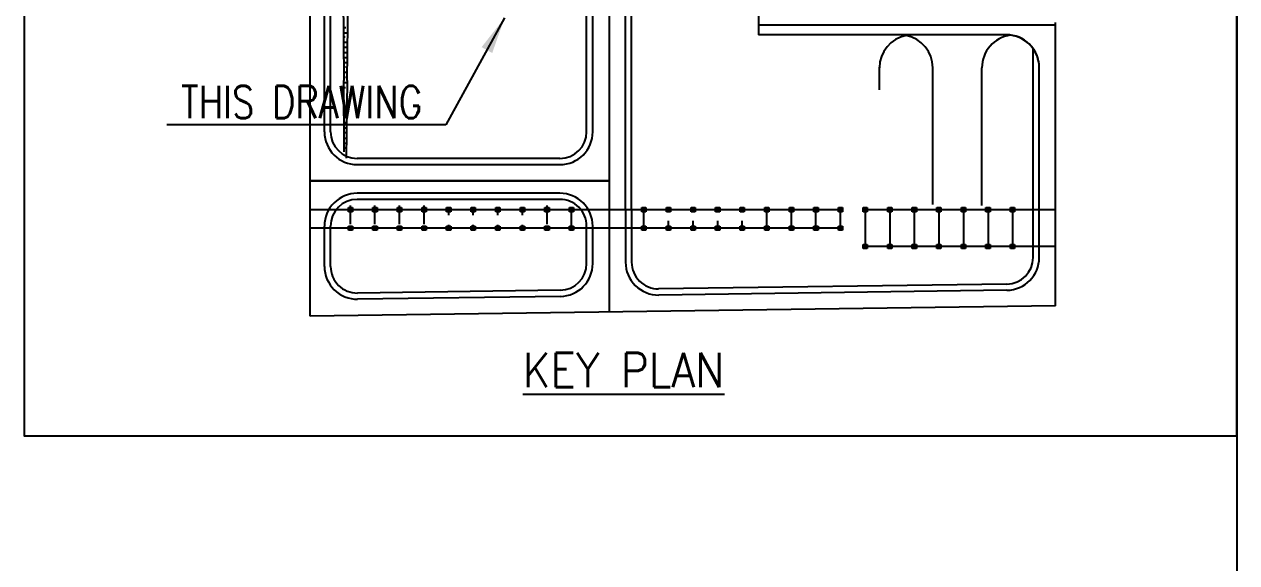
# Model space of a CAD drawing. Header units: metres. Extents: x -85 to 100835, y 0 to 71280.
# Drawn here: x 68634 to 83434, y 53328 to 59901 of the extents above; entities that cross this region are included whole.
import ezdxf
from ezdxf.enums import TextEntityAlignment as Align

# ---------------------------------------------------------------- set-up
doc = ezdxf.new("R2010")
doc.units = ezdxf.units.M
doc.header["$LTSCALE"] = 1200
doc.layers.get('0').update_dxf_attribs({"color": 8})
for name, color, linetype in [('BACK DWG', 9, 'Continuous'), ('BODER', 7, 'Continuous'), ('CDIMEN', 7, 'Continuous'), ('ETBLKA', 7, 'Continuous'), ('FORMAT', 2, 'Continuous')]:
    doc.layers.add(name, color=color, linetype=linetype)
doc.styles.add('ROMANS', font='romans.shx', dxfattribs={"width": 0.8, "height": 360, "bigfont": 'ghs.shx'})
doc.dimstyles.new('RPLC1', dxfattribs={"dimscale": 150, "dimtxt": 2.5, "dimasz": 3, "dimexe": 1.25, "dimexo": 10, "dimgap": 1, "dimtad": 1, "dimdec": 0, "dimzin": 0, "dimdsep": 46, "dimtxsty": 'ROMANS', "dimcen": 0.09, "dimclrd": 7, "dimclre": 7, "dimclrt": 7, "dimadec": 0, "dimazin": 0, "dimtfac": 1, "dimtdec": 0, "dimtix": 1, "dimtmove": 2, "dimatfit": 0, "dimfxl": 0, "dimtolj": 1, "dimtzin": 0, "dimlwd": 25, "dimlwe": 25, "dimarcsym": 0})

# ---------------------------------------------------------------- blocks, each defined once
blk = doc.blocks.new('Offshore_HEC')
at = {"lineweight": 25}
blk.add_line((695.99, 572.32), (695.99, 58.46), dxfattribs=at)

msp = doc.modelspace()

# ---------------------------------------------------------------- linework, layer by layer
at = {"layer": 'BACK DWG'}
for p, q in [((72123.2, 57987.9), (72123.2, 67937.9)), ((72298.2, 58587.9), (72298.2, 67337.9)), ((72373.2, 58587.9), (72373.2, 67337.9)), ((72502.9, 63633.5), (72534, 59214.9)), ((72577.5, 59214.9), (72629.4, 63531.9)), ((75498.2, 58587.9), (75498.2, 60646.5)), ((75573.2, 58587.9), (75573.2, 60646.5)), ((75773.2, 60646.5), (75773.2, 57637.9)), ((75973.2, 57637.9), (75973.2, 60646.5)), ((76048.2, 57637.9), (76048.2, 60646.5)), ((77598.2, 60002.9), (77598.2, 59772.9)), ((72559.6, 59856.6), (72529.4, 59856.6)), ((72577.5, 59794.1), (72529.8, 59794.1)), ((81223.2, 59887.9), (77598.2, 59887.9)), ((81223.2, 56462.9), (81223.2, 59922.9)), ((72553.4, 59741.5), (72530.2, 59741.5)), ((72576.1, 59679), (72530.7, 59679)), ((80623.2, 59772.9), (77598.2, 59772.9)), ((72562.6, 59616.5), (72531.1, 59616.5)), ((72581.6, 59554), (72531.6, 59554)), ((80948.2, 57054.7), (80948.2, 59598.6)), ((72562.3, 59491.5), (72532, 59491.5)), ((72580.1, 59429), (72532.5, 59429)), ((72556, 59376.4), (72532.9, 59376.4)), ((79073.3, 59100.2, 14.5), (79073.3, 59375.2, 14.5)), ((79723.3, 57700.2, 14.5), (79723.3, 59375.2, 14.5)), ((80323.2, 57690.4), (80323.2, 59370)), ((81023.2, 57054.7), (81023.2, 59370)), ((72578.7, 59313.9), (72533.3, 59313.9)), ((72555.7, 59251.4), (72533.8, 59251.4)), ((72540.2, 58344.3), (72534, 59214.9)), ((72567.3, 58268), (72578.9, 59214.9)), ((72534.2, 59188.9), (72577.2, 59188.9)), ((72555.4, 59126.4), (72534.6, 59126.4)), ((72554.8, 58876.4), (72536.4, 58876.4)), ((72572.6, 58813.9), (72536.9, 58813.9)), ((72554.5, 58757.4), (72537.3, 58757.4)), ((72571.2, 58699.7), (72537.7, 58699.7)), ((72538.1, 58637.2), (72554.2, 58637.2)), ((72569.7, 58574.7), (72538.6, 58574.7)), ((72539, 58512.2), (72553.9, 58512.2)), ((72539.5, 58449.7), (72568.2, 58449.7)), ((72553.6, 58387.2), (72539.9, 58387.2)), ((72566.6, 58324.7), (72553.6, 58324.7)), ((75173.2, 58262.9), (72698.2, 58262.9)), ((72698.2, 58187.9), (75173.2, 58187.9)), ((75773.2, 57987.9), (72123.2, 57987.9)), ((72123.2, 57987.9), (75773.2, 57987.9)), ((75773.2, 57987.9), (72123.2, 57987.9)), ((72123.2, 56337.7), (72123.2, 57987.9)), ((75173.2, 57837.9), (72698.2, 57837.9)), ((75173.2, 57762.9), (72698.2, 57762.9)), ((72615.1, 57637.9, 3.3), (72123.2, 57637.9, -63.9)), ((72590.1, 57662.9, 3.3), (72640.1, 57662.9, 3.3)), ((72590.1, 57612.9, 3.3), (72590.1, 57662.9, 3.3)), ((72640.1, 57612.9, 3.3), (72590.1, 57612.9, 3.3)), ((72607.6, 57652.9, 3.3), (72607.6, 57652.1, 3.3)), ((72622.6, 57652.9, 3.3), (72607.6, 57652.9, 3.3)), ((72607.6, 57652.1, 3.3), (72614.8, 57652.1, 3.3)), ((72607.6, 57623.6, 3.3), (72607.6, 57622.9, 3.3)), ((72614.8, 57623.6, 3.3), (72607.6, 57623.6, 3.3)), ((72607.6, 57622.9, 3.3), (72622.6, 57622.9, 3.3)), ((72614.8, 57652.1, 3.3), (72614.8, 57623.6, 3.3)), ((72615.1, 57462.9, 62), (72615.1, 57687.9, 62)), ((75315.1, 57637.9), (72615.1, 57637.9)), ((72615.5, 57652.1, 3.3), (72622.6, 57652.1, 3.3)), ((72615.5, 57623.6, 3.3), (72615.5, 57652.1, 3.3)), ((72622.6, 57623.6, 3.3), (72615.5, 57623.6, 3.3)), ((72622.6, 57652.1, 3.3), (72622.6, 57652.9, 3.3)), ((72622.6, 57622.9, 3.3), (72622.6, 57623.6, 3.3)), ((72640.1, 57662.9, 3.3), (72640.1, 57612.9, 3.3)), ((72890.1, 57662.9), (72940.1, 57662.9)), ((72890.1, 57612.9), (72890.1, 57662.9)), ((72940.1, 57612.9), (72890.1, 57612.9)), ((72907.6, 57652.9), (72907.6, 57652.1)), ((72922.6, 57652.9), (72907.6, 57652.9)), ((72907.6, 57652.1), (72914.8, 57652.1)), ((72907.6, 57623.6), (72907.6, 57622.9)), ((72914.8, 57623.6), (72907.6, 57623.6)), ((72907.6, 57622.9), (72922.6, 57622.9)), ((72914.8, 57652.1), (72914.8, 57623.6)), ((72915.1, 57462.9, 58.7), (72915.1, 57687.9, 58.7)), ((72915.5, 57652.1), (72922.6, 57652.1)), ((72915.5, 57623.6), (72915.5, 57652.1)), ((72922.6, 57623.6), (72915.5, 57623.6)), ((72922.6, 57652.1), (72922.6, 57652.9)), ((72922.6, 57622.9), (72922.6, 57623.6)), ((72940.1, 57662.9), (72940.1, 57612.9)), ((73190.1, 57662.9), (73240.1, 57662.9)), ((73190.1, 57612.9), (73190.1, 57662.9)), ((73240.1, 57612.9), (73190.1, 57612.9)), ((73207.6, 57652.9), (73207.6, 57652.2)), ((73222.6, 57652.9), (73207.6, 57652.9)), ((73207.6, 57652.2), (73214.8, 57652.2)), ((73207.6, 57623.7), (73207.6, 57622.9)), ((73214.8, 57623.7), (73207.6, 57623.7)), ((73207.6, 57622.9), (73222.6, 57622.9)), ((73214.8, 57652.2), (73214.8, 57623.7)), ((73215.1, 57462.9, 58.7), (73215.1, 57687.9, 58.7)), ((73215.5, 57652.2), (73222.6, 57652.2)), ((73215.5, 57623.7), (73215.5, 57652.2)), ((73222.6, 57623.7), (73215.5, 57623.7)), ((73222.6, 57652.2), (73222.6, 57652.9)), ((73222.6, 57622.9), (73222.6, 57623.7)), ((73240.1, 57662.9), (73240.1, 57612.9)), ((73490.1, 57662.9), (73540.1, 57662.9)), ((73490.1, 57612.9), (73490.1, 57662.9)), ((73540.1, 57612.9), (73490.1, 57612.9)), ((73507.6, 57652.9), (73507.6, 57652.2)), ((73522.6, 57652.9), (73507.6, 57652.9)), ((73507.6, 57652.2), (73514.8, 57652.2)), ((73507.6, 57623.7), (73507.6, 57622.9)), ((73514.8, 57623.7), (73507.6, 57623.7)), ((73507.6, 57622.9), (73522.6, 57622.9)), ((73514.8, 57652.2), (73514.8, 57623.7)), ((73515.1, 57462.9, 58.7), (73515.1, 57687.9, 58.7)), ((73515.5, 57652.2), (73522.6, 57652.2)), ((73515.5, 57623.7), (73515.5, 57652.2)), ((73522.6, 57623.7), (73515.5, 57623.7)), ((73522.6, 57652.2), (73522.6, 57652.9)), ((73522.6, 57622.9), (73522.6, 57623.7)), ((73540.1, 57662.9), (73540.1, 57612.9)), ((73790.1, 57662.9), (73840.1, 57662.9)), ((73790.1, 57612.9), (73790.1, 57662.9)), ((73840.1, 57612.9), (73790.1, 57612.9)), ((73807.6, 57652.9), (73807.6, 57652.1)), ((73822.6, 57652.9), (73807.6, 57652.9)), ((73807.6, 57652.1), (73814.8, 57652.1)), ((73807.6, 57623.6), (73807.6, 57622.9)), ((73814.8, 57623.6), (73807.6, 57623.6)), ((73807.6, 57622.9), (73822.6, 57622.9)), ((73814.8, 57652.1), (73814.8, 57623.6)), ((73815.1, 57571.6), (73815.1, 57637.9)), ((73815.5, 57652.1), (73822.6, 57652.1)), ((73815.5, 57623.6), (73815.5, 57652.1)), ((73822.6, 57623.6), (73815.5, 57623.6)), ((73822.6, 57652.1), (73822.6, 57652.9)), ((73822.6, 57622.9), (73822.6, 57623.6)), ((73840.1, 57662.9), (73840.1, 57612.9)), ((74090.1, 57662.9), (74140.1, 57662.9)), ((74090.1, 57612.9), (74090.1, 57662.9)), ((74140.1, 57612.9), (74090.1, 57612.9)), ((74107.6, 57652.9), (74107.6, 57652.1)), ((74122.6, 57652.9), (74107.6, 57652.9)), ((74107.6, 57652.1), (74114.8, 57652.1)), ((74107.6, 57623.6), (74107.6, 57622.9)), ((74114.8, 57623.6), (74107.6, 57623.6)), ((74107.6, 57622.9), (74122.6, 57622.9)), ((74114.8, 57652.1), (74114.8, 57623.6)), ((74115.1, 57571.6), (74115.1, 57637.9)), ((74115.5, 57652.1), (74122.6, 57652.1)), ((74115.5, 57623.6), (74115.5, 57652.1)), ((74122.6, 57623.6), (74115.5, 57623.6)), ((74122.6, 57652.1), (74122.6, 57652.9)), ((74122.6, 57622.9), (74122.6, 57623.6)), ((74140.1, 57662.9), (74140.1, 57612.9)), ((74390.1, 57662.9), (74440.1, 57662.9)), ((74390.1, 57612.9), (74390.1, 57662.9)), ((74440.1, 57612.9), (74390.1, 57612.9)), ((74407.6, 57652.9), (74407.6, 57652.1)), ((74422.6, 57652.9), (74407.6, 57652.9)), ((74407.6, 57652.1), (74414.8, 57652.1)), ((74407.6, 57623.6), (74407.6, 57622.9)), ((74414.8, 57623.6), (74407.6, 57623.6)), ((74407.6, 57622.9), (74422.6, 57622.9)), ((74414.8, 57652.1), (74414.8, 57623.6)), ((74415.1, 57571.6), (74415.1, 57637.9)), ((74415.5, 57652.1), (74422.6, 57652.1)), ((74415.5, 57623.6), (74415.5, 57652.1)), ((74422.6, 57623.6), (74415.5, 57623.6)), ((74422.6, 57652.1), (74422.6, 57652.9)), ((74422.6, 57622.9), (74422.6, 57623.6)), ((74440.1, 57662.9), (74440.1, 57612.9)), ((74690.1, 57662.9), (74740.1, 57662.9)), ((74690.1, 57612.9), (74690.1, 57662.9)), ((74740.1, 57612.9), (74690.1, 57612.9)), ((74707.6, 57652.9), (74707.6, 57652.1)), ((74722.6, 57652.9), (74707.6, 57652.9)), ((74707.6, 57652.1), (74714.8, 57652.1)), ((74707.6, 57623.6), (74707.6, 57622.9)), ((74714.8, 57623.6), (74707.6, 57623.6)), ((74707.6, 57622.9), (74722.6, 57622.9)), ((74714.8, 57652.1), (74714.8, 57623.6)), ((74715.1, 57571.6), (74715.1, 57637.9)), ((74715.5, 57652.1), (74722.6, 57652.1)), ((74715.5, 57623.6), (74715.5, 57652.1)), ((74722.6, 57623.6), (74715.5, 57623.6)), ((74722.6, 57652.1), (74722.6, 57652.9)), ((74722.6, 57622.9), (74722.6, 57623.6)), ((74740.1, 57662.9), (74740.1, 57612.9)), ((74990.1, 57662.9), (75040.1, 57662.9)), ((74990.1, 57612.9), (74990.1, 57662.9)), ((75040.1, 57612.9), (74990.1, 57612.9)), ((75007.6, 57652.9), (75007.6, 57652.1)), ((75022.6, 57652.9), (75007.6, 57652.9)), ((75007.6, 57652.1), (75014.8, 57652.1)), ((75007.6, 57623.6), (75007.6, 57622.9)), ((75014.8, 57623.6), (75007.6, 57623.6)), ((75007.6, 57622.9), (75022.6, 57622.9)), ((75014.8, 57652.1), (75014.8, 57623.6)), ((75015.1, 57462.9, 58.7), (75015.1, 57687.9, 58.7)), ((75015.5, 57652.1), (75022.6, 57652.1)), ((75015.5, 57623.6), (75015.5, 57652.1)), ((75022.6, 57623.6), (75015.5, 57623.6)), ((75022.6, 57652.1), (75022.6, 57652.9)), ((75022.6, 57622.9), (75022.6, 57623.6)), ((75040.1, 57662.9), (75040.1, 57612.9)), ((75290.1, 57662.9, 63.9), (75340.1, 57662.9, 63.9)), ((75290.1, 57612.9, 63.9), (75290.1, 57662.9, 63.9)), ((75340.1, 57612.9, 63.9), (75290.1, 57612.9, 63.9)), ((75773.2, 57637.9), (75298.2, 57637.9)), ((75307.6, 57652.9, 63.9), (75307.6, 57652.1, 63.9)), ((75322.6, 57652.9, 63.9), (75307.6, 57652.9, 63.9)), ((75307.6, 57652.1, 63.9), (75314.8, 57652.1, 63.9)), ((75307.6, 57623.6, 63.9), (75307.6, 57622.9, 63.9)), ((75314.8, 57623.6, 63.9), (75307.6, 57623.6, 63.9)), ((75307.6, 57622.9, 63.9), (75322.6, 57622.9, 63.9)), ((75314.8, 57652.1, 63.9), (75314.8, 57623.6, 63.9)), ((75315.1, 57412.9, 63.9), (75315.1, 57637.9, 63.9)), ((75315.5, 57652.1, 63.9), (75322.6, 57652.1, 63.9)), ((75315.5, 57623.6, 63.9), (75315.5, 57652.1, 63.9)), ((75322.6, 57623.6, 63.9), (75315.5, 57623.6, 63.9)), ((75322.6, 57652.1, 63.9), (75322.6, 57652.9, 63.9)), ((75322.6, 57622.9, 63.9), (75322.6, 57623.6, 63.9)), ((75340.1, 57662.9, 63.9), (75340.1, 57612.9, 63.9)), ((75773.2, 57637.9), (75773.2, 56387.9)), ((75773.2, 57637.9), (75773.2, 56387.9)), ((75773.2, 57637.9), (75773.2, 56387.9)), ((78598.2, 57637.9), (75773.2, 57637.9)), ((75973.2, 57637.9), (75973.2, 56996.2)), ((76048.2, 57637.9), (76048.2, 56996.2)), ((76173.2, 57662.9), (76223.2, 57662.9)), ((76173.2, 57612.9), (76173.2, 57662.9)), ((76223.2, 57612.9), (76173.2, 57612.9)), ((76190.7, 57652.9), (76190.7, 57652.1)), ((76205.7, 57652.9), (76190.7, 57652.9)), ((76190.7, 57652.1), (76197.9, 57652.1)), ((76190.7, 57623.6), (76190.7, 57622.9)), ((76197.9, 57623.6), (76190.7, 57623.6)), ((76190.7, 57622.9), (76205.7, 57622.9)), ((76197.9, 57652.1), (76197.9, 57623.6)), ((76198.2, 57437.9), (76198.2, 57637.9)), ((76198.6, 57652.1), (76205.7, 57652.1)), ((76198.6, 57623.6), (76198.6, 57652.1)), ((76205.7, 57623.6), (76198.6, 57623.6)), ((76205.7, 57652.1), (76205.7, 57652.9)), ((76205.7, 57622.9), (76205.7, 57623.6)), ((76223.2, 57662.9), (76223.2, 57612.9)), ((76473.2, 57662.9), (76523.2, 57662.9)), ((76473.2, 57612.9), (76473.2, 57662.9)), ((76523.2, 57612.9), (76473.2, 57612.9)), ((76490.7, 57652.9), (76490.7, 57652.1)), ((76505.7, 57652.9), (76490.7, 57652.9)), ((76490.7, 57652.1), (76497.9, 57652.1)), ((76490.7, 57623.6), (76490.7, 57622.9)), ((76497.9, 57623.6), (76490.7, 57623.6)), ((76490.7, 57622.9), (76505.7, 57622.9)), ((76497.9, 57652.1), (76497.9, 57623.6)), ((76498.2, 57602.6), (76498.2, 57637.9)), ((76498.6, 57652.1), (76505.7, 57652.1)), ((76498.6, 57623.6), (76498.6, 57652.1)), ((76505.7, 57623.6), (76498.6, 57623.6)), ((76505.7, 57652.1), (76505.7, 57652.9)), ((76505.7, 57622.9), (76505.7, 57623.6)), ((76523.2, 57662.9), (76523.2, 57612.9)), ((76773.2, 57662.9), (76823.2, 57662.9)), ((76773.2, 57612.9), (76773.2, 57662.9)), ((76823.2, 57612.9), (76773.2, 57612.9)), ((76790.7, 57652.9), (76790.7, 57652.1)), ((76805.7, 57652.9), (76790.7, 57652.9)), ((76790.7, 57652.1), (76797.9, 57652.1)), ((76790.7, 57623.6), (76790.7, 57622.9)), ((76797.9, 57623.6), (76790.7, 57623.6)), ((76790.7, 57622.9), (76805.7, 57622.9)), ((76797.9, 57652.1), (76797.9, 57623.6)), ((76798.2, 57602.6), (76798.2, 57637.9)), ((76798.6, 57652.1), (76805.7, 57652.1)), ((76798.6, 57623.6), (76798.6, 57652.1)), ((76805.7, 57623.6), (76798.6, 57623.6)), ((76805.7, 57652.1), (76805.7, 57652.9)), ((76805.7, 57622.9), (76805.7, 57623.6)), ((76823.2, 57662.9), (76823.2, 57612.9)), ((77073.2, 57662.9), (77123.2, 57662.9)), ((77073.2, 57612.9), (77073.2, 57662.9)), ((77123.2, 57612.9), (77073.2, 57612.9)), ((77090.7, 57652.9), (77090.7, 57652.1)), ((77105.7, 57652.9), (77090.7, 57652.9)), ((77090.7, 57652.1), (77097.9, 57652.1)), ((77090.7, 57623.6), (77090.7, 57622.9)), ((77097.9, 57623.6), (77090.7, 57623.6)), ((77090.7, 57622.9), (77105.7, 57622.9)), ((77097.9, 57652.1), (77097.9, 57623.6)), ((77098.2, 57602.6), (77098.2, 57637.9)), ((77098.6, 57652.1), (77105.7, 57652.1)), ((77098.6, 57623.6), (77098.6, 57652.1)), ((77105.7, 57623.6), (77098.6, 57623.6)), ((77105.7, 57652.1), (77105.7, 57652.9)), ((77105.7, 57622.9), (77105.7, 57623.6)), ((77123.2, 57662.9), (77123.2, 57612.9)), ((77373.2, 57662.9), (77423.2, 57662.9)), ((77373.2, 57612.9), (77373.2, 57662.9)), ((77423.2, 57612.9), (77373.2, 57612.9)), ((77390.7, 57652.9), (77390.7, 57652.1)), ((77405.7, 57652.9), (77390.7, 57652.9)), ((77390.7, 57652.1), (77397.9, 57652.1)), ((77390.7, 57623.6), (77390.7, 57622.9)), ((77397.9, 57623.6), (77390.7, 57623.6)), ((77390.7, 57622.9), (77405.7, 57622.9)), ((77397.9, 57652.1), (77397.9, 57623.6)), ((77398.2, 57602.6), (77398.2, 57637.9)), ((77398.6, 57652.1), (77405.7, 57652.1)), ((77398.6, 57623.6), (77398.6, 57652.1)), ((77405.7, 57623.6), (77398.6, 57623.6)), ((77405.7, 57652.1), (77405.7, 57652.9)), ((77405.7, 57622.9), (77405.7, 57623.6)), ((77423.2, 57662.9), (77423.2, 57612.9)), ((77673.2, 57662.9), (77723.2, 57662.9)), ((77673.2, 57612.9), (77673.2, 57662.9)), ((77723.2, 57612.9), (77673.2, 57612.9)), ((77690.7, 57652.9), (77690.7, 57652.1)), ((77705.7, 57652.9), (77690.7, 57652.9)), ((77690.7, 57652.1), (77697.9, 57652.1)), ((77690.7, 57623.6), (77690.7, 57622.9)), ((77697.9, 57623.6), (77690.7, 57623.6)), ((77690.7, 57622.9), (77705.7, 57622.9)), ((77697.9, 57652.1), (77697.9, 57623.6)), ((77698.2, 57437.9), (77698.2, 57637.9)), ((77698.6, 57652.1), (77705.7, 57652.1)), ((77698.6, 57623.6), (77698.6, 57652.1)), ((77705.7, 57623.6), (77698.6, 57623.6)), ((77705.7, 57652.1), (77705.7, 57652.9)), ((77705.7, 57622.9), (77705.7, 57623.6)), ((77723.2, 57662.9), (77723.2, 57612.9)), ((77973.2, 57662.9), (78023.2, 57662.9)), ((77973.2, 57612.9), (77973.2, 57662.9)), ((78023.2, 57612.9), (77973.2, 57612.9)), ((77990.7, 57652.9), (77990.7, 57652.1)), ((78005.7, 57652.9), (77990.7, 57652.9)), ((77990.7, 57652.1), (77997.9, 57652.1)), ((77990.7, 57623.6), (77990.7, 57622.9)), ((77997.9, 57623.6), (77990.7, 57623.6)), ((77990.7, 57622.9), (78005.7, 57622.9)), ((77997.9, 57652.1), (77997.9, 57623.6)), ((77998.2, 57437.9), (77998.2, 57637.9)), ((77998.6, 57652.1), (78005.7, 57652.1)), ((77998.6, 57623.6), (77998.6, 57652.1)), ((78005.7, 57623.6), (77998.6, 57623.6)), ((78005.7, 57652.1), (78005.7, 57652.9)), ((78005.7, 57622.9), (78005.7, 57623.6)), ((78023.2, 57662.9), (78023.2, 57612.9)), ((78273.2, 57662.9), (78323.2, 57662.9)), ((78273.2, 57612.9), (78273.2, 57662.9)), ((78323.2, 57612.9), (78273.2, 57612.9)), ((78290.7, 57652.9), (78290.7, 57652.1)), ((78305.7, 57652.9), (78290.7, 57652.9)), ((78290.7, 57652.1), (78297.9, 57652.1)), ((78290.7, 57623.6), (78290.7, 57622.9)), ((78297.9, 57623.6), (78290.7, 57623.6)), ((78290.7, 57622.9), (78305.7, 57622.9)), ((78297.9, 57652.1), (78297.9, 57623.6)), ((78298.2, 57437.9), (78298.2, 57637.9)), ((78298.6, 57652.1), (78305.7, 57652.1)), ((78298.6, 57623.6), (78298.6, 57652.1)), ((78305.7, 57623.6), (78298.6, 57623.6)), ((78305.7, 57652.1), (78305.7, 57652.9)), ((78305.7, 57622.9), (78305.7, 57623.6)), ((78323.2, 57662.9), (78323.2, 57612.9)), ((78573.2, 57662.9), (78623.2, 57662.9)), ((78573.2, 57612.9), (78573.2, 57662.9)), ((78623.2, 57612.9), (78573.2, 57612.9)), ((78590.7, 57652.9), (78590.7, 57652.1)), ((78605.7, 57652.9), (78590.7, 57652.9)), ((78590.7, 57652.1), (78597.9, 57652.1)), ((78590.7, 57623.6), (78590.7, 57622.9)), ((78597.9, 57623.6), (78590.7, 57623.6)), ((78590.7, 57622.9), (78605.7, 57622.9)), ((78597.9, 57652.1), (78597.9, 57623.6)), ((78598.2, 57437.9), (78598.2, 57637.9)), ((78598.6, 57652.1), (78605.7, 57652.1)), ((78598.6, 57623.6), (78598.6, 57652.1)), ((78605.7, 57623.6), (78598.6, 57623.6)), ((78605.7, 57652.1), (78605.7, 57652.9)), ((78605.7, 57622.9), (78605.7, 57623.6)), ((78623.2, 57662.9), (78623.2, 57612.9)), ((78873.2, 57662.9), (78923.2, 57662.9)), ((78873.2, 57612.9), (78873.2, 57662.9)), ((78923.2, 57612.9), (78873.2, 57612.9)), ((78890.7, 57652.9), (78890.7, 57652.1)), ((78905.7, 57652.9), (78890.7, 57652.9)), ((78890.7, 57652.1), (78897.9, 57652.1)), ((78890.7, 57623.6), (78890.7, 57622.9)), ((78897.9, 57623.6), (78890.7, 57623.6)), ((78890.7, 57622.9), (78905.7, 57622.9)), ((78897.9, 57652.1), (78897.9, 57623.6)), ((78898.2, 57637.9), (78898.2, 57187.9)), ((81223.2, 57637.9), (78898.2, 57637.9)), ((78898.6, 57652.1), (78905.7, 57652.1)), ((78898.6, 57623.6), (78898.6, 57652.1)), ((78905.7, 57623.6), (78898.6, 57623.6)), ((78905.7, 57652.1), (78905.7, 57652.9)), ((78905.7, 57622.9), (78905.7, 57623.6)), ((78923.2, 57662.9), (78923.2, 57612.9)), ((79173.2, 57662.9), (79223.2, 57662.9)), ((79173.2, 57612.9), (79173.2, 57662.9)), ((79223.2, 57612.9), (79173.2, 57612.9)), ((79190.7, 57652.9), (79190.7, 57652.1)), ((79205.7, 57652.9), (79190.7, 57652.9)), ((79190.7, 57652.1), (79197.9, 57652.1)), ((79190.7, 57623.6), (79190.7, 57622.9)), ((79197.9, 57623.6), (79190.7, 57623.6)), ((79190.7, 57622.9), (79205.7, 57622.9)), ((79197.9, 57652.1), (79197.9, 57623.6)), ((79198.2, 57637.9), (79198.2, 57187.9)), ((79198.6, 57652.1), (79205.7, 57652.1)), ((79198.6, 57623.6), (79198.6, 57652.1)), ((79205.7, 57623.6), (79198.6, 57623.6)), ((79205.7, 57652.1), (79205.7, 57652.9)), ((79205.7, 57622.9), (79205.7, 57623.6)), ((79223.2, 57662.9), (79223.2, 57612.9)), ((79473.2, 57662.9), (79523.2, 57662.9)), ((79473.2, 57612.9), (79473.2, 57662.9)), ((79523.2, 57612.9), (79473.2, 57612.9)), ((79490.7, 57652.9), (79490.7, 57652.1)), ((79505.7, 57652.9), (79490.7, 57652.9)), ((79490.7, 57652.1), (79497.9, 57652.1)), ((79490.7, 57623.6), (79490.7, 57622.9)), ((79497.9, 57623.6), (79490.7, 57623.6)), ((79490.7, 57622.9), (79505.7, 57622.9)), ((79497.9, 57652.1), (79497.9, 57623.6)), ((79498.2, 57637.9), (79498.2, 57187.9)), ((79498.6, 57652.1), (79505.7, 57652.1)), ((79498.6, 57623.6), (79498.6, 57652.1)), ((79505.7, 57623.6), (79498.6, 57623.6)), ((79505.7, 57652.1), (79505.7, 57652.9)), ((79505.7, 57622.9), (79505.7, 57623.6)), ((79523.2, 57662.9), (79523.2, 57612.9)), ((79773.2, 57662.9), (79823.2, 57662.9)), ((79773.2, 57612.9), (79773.2, 57662.9)), ((79823.2, 57612.9), (79773.2, 57612.9)), ((79790.7, 57652.9), (79790.7, 57652.1)), ((79805.7, 57652.9), (79790.7, 57652.9)), ((79790.7, 57652.1), (79797.9, 57652.1)), ((79790.7, 57623.6), (79790.7, 57622.9)), ((79797.9, 57623.6), (79790.7, 57623.6)), ((79790.7, 57622.9), (79805.7, 57622.9)), ((79797.9, 57652.1), (79797.9, 57623.6)), ((79798.2, 57637.9), (79798.2, 57187.9)), ((79798.6, 57652.1), (79805.7, 57652.1)), ((79798.6, 57623.6), (79798.6, 57652.1)), ((79805.7, 57623.6), (79798.6, 57623.6)), ((79805.7, 57652.1), (79805.7, 57652.9)), ((79805.7, 57622.9), (79805.7, 57623.6)), ((79823.2, 57662.9), (79823.2, 57612.9)), ((80073.2, 57662.9), (80123.2, 57662.9)), ((80073.2, 57612.9), (80073.2, 57662.9)), ((80123.2, 57612.9), (80073.2, 57612.9)), ((80090.7, 57652.9), (80090.7, 57652.1)), ((80105.7, 57652.9), (80090.7, 57652.9)), ((80090.7, 57652.1), (80097.9, 57652.1)), ((80090.7, 57623.6), (80090.7, 57622.9)), ((80097.9, 57623.6), (80090.7, 57623.6)), ((80090.7, 57622.9), (80105.7, 57622.9)), ((80097.9, 57652.1), (80097.9, 57623.6)), ((80098.2, 57637.9), (80098.2, 57187.9)), ((80098.6, 57652.1), (80105.7, 57652.1)), ((80098.6, 57623.6), (80098.6, 57652.1)), ((80105.7, 57623.6), (80098.6, 57623.6)), ((80105.7, 57652.1), (80105.7, 57652.9)), ((80105.7, 57622.9), (80105.7, 57623.6)), ((80123.2, 57662.9), (80123.2, 57612.9)), ((80373.2, 57662.9), (80423.2, 57662.9)), ((80373.2, 57612.9), (80373.2, 57662.9)), ((80423.2, 57612.9), (80373.2, 57612.9)), ((80390.7, 57652.9), (80390.7, 57652.1)), ((80405.7, 57652.9), (80390.7, 57652.9)), ((80390.7, 57652.1), (80397.9, 57652.1)), ((80390.7, 57623.6), (80390.7, 57622.9)), ((80397.9, 57623.6), (80390.7, 57623.6)), ((80390.7, 57622.9), (80405.7, 57622.9)), ((80397.9, 57652.1), (80397.9, 57623.6)), ((80398.2, 57637.9), (80398.2, 57187.9)), ((80398.6, 57652.1), (80405.7, 57652.1)), ((80398.6, 57623.6), (80398.6, 57652.1)), ((80405.7, 57623.6), (80398.6, 57623.6)), ((80405.7, 57652.1), (80405.7, 57652.9)), ((80405.7, 57622.9), (80405.7, 57623.6)), ((80423.2, 57662.9), (80423.2, 57612.9)), ((80673.2, 57662.9), (80723.2, 57662.9)), ((80673.2, 57612.9), (80673.2, 57662.9)), ((80723.2, 57612.9), (80673.2, 57612.9)), ((80690.7, 57652.9), (80690.7, 57652.1)), ((80705.7, 57652.9), (80690.7, 57652.9)), ((80690.7, 57652.1), (80697.9, 57652.1)), ((80690.7, 57623.6), (80690.7, 57622.9)), ((80697.9, 57623.6), (80690.7, 57623.6)), ((80690.7, 57622.9), (80705.7, 57622.9)), ((80697.9, 57652.1), (80697.9, 57623.6)), ((80698.2, 57637.9), (80698.2, 57187.9)), ((80698.6, 57652.1), (80705.7, 57652.1)), ((80698.6, 57623.6), (80698.6, 57652.1)), ((80705.7, 57623.6), (80698.6, 57623.6)), ((80705.7, 57652.1), (80705.7, 57652.9)), ((80705.7, 57622.9), (80705.7, 57623.6)), ((80723.2, 57662.9), (80723.2, 57612.9)), ((72298.2, 56945.6), (72298.2, 57438.2)), ((72373.2, 56945.6), (72373.2, 57438.1)), ((72590.1, 57437.9, 62), (72640.1, 57437.9, 62)), ((72590.1, 57387.9, 62), (72590.1, 57437.9, 62)), ((72607.6, 57427.9, 62), (72607.6, 57427.1, 62)), ((72622.6, 57427.9, 62), (72607.6, 57427.9, 62)), ((72607.6, 57427.1, 62), (72614.8, 57427.1, 62)), ((72614.8, 57427.1, 62), (72614.8, 57398.6, 62)), ((72615.5, 57427.1, 62), (72622.6, 57427.1, 62)), ((72615.5, 57398.6, 62), (72615.5, 57427.1, 62)), ((72622.6, 57427.1, 62), (72622.6, 57427.9, 62)), ((72640.1, 57437.9, 62), (72640.1, 57387.9, 62)), ((72890.1, 57437.9, 58.7), (72940.1, 57437.9, 58.7)), ((72890.1, 57387.9, 58.7), (72890.1, 57437.9, 58.7)), ((72907.6, 57427.9, 58.7), (72907.6, 57427.1, 58.7)), ((72922.6, 57427.9, 58.7), (72907.6, 57427.9, 58.7)), ((72907.6, 57427.1, 58.7), (72914.8, 57427.1, 58.7)), ((72914.8, 57427.1, 58.7), (72914.8, 57398.6, 58.7)), ((72915.5, 57427.1, 58.7), (72922.6, 57427.1, 58.7)), ((72915.5, 57398.6, 58.7), (72915.5, 57427.1, 58.7)), ((72922.6, 57427.1, 58.7), (72922.6, 57427.9, 58.7)), ((72940.1, 57437.9, 58.7), (72940.1, 57387.9, 58.7)), ((73190.1, 57437.9, 58.7), (73240.1, 57437.9, 58.7)), ((73190.1, 57387.9, 58.7), (73190.1, 57437.9, 58.7)), ((73207.6, 57427.9, 58.7), (73207.6, 57427.1, 58.7)), ((73222.6, 57427.9, 58.7), (73207.6, 57427.9, 58.7)), ((73207.6, 57427.1, 58.7), (73214.8, 57427.1, 58.7)), ((73214.8, 57427.1, 58.7), (73214.8, 57398.6, 58.7)), ((73215.5, 57427.1, 58.7), (73222.6, 57427.1, 58.7)), ((73215.5, 57398.6, 58.7), (73215.5, 57427.1, 58.7)), ((73222.6, 57427.1, 58.7), (73222.6, 57427.9, 58.7)), ((73240.1, 57437.9, 58.7), (73240.1, 57387.9, 58.7)), ((73490.1, 57437.9, 58.7), (73540.1, 57437.9, 58.7)), ((73490.1, 57387.9, 58.7), (73490.1, 57437.9, 58.7)), ((73507.6, 57427.9, 58.7), (73507.6, 57427.1, 58.7)), ((73522.6, 57427.9, 58.7), (73507.6, 57427.9, 58.7)), ((73507.6, 57427.1, 58.7), (73514.8, 57427.1, 58.7)), ((73514.8, 57427.1, 58.7), (73514.8, 57398.6, 58.7)), ((73515.5, 57427.1, 58.7), (73522.6, 57427.1, 58.7)), ((73515.5, 57398.6, 58.7), (73515.5, 57427.1, 58.7)), ((73522.6, 57427.1, 58.7), (73522.6, 57427.9, 58.7)), ((73540.1, 57437.9, 58.7), (73540.1, 57387.9, 58.7)), ((73790.1, 57437.9, 58.7), (73840.1, 57437.9, 58.7)), ((73790.1, 57387.9, 58.7), (73790.1, 57437.9, 58.7)), ((73807.6, 57427.9, 58.7), (73807.6, 57427.1, 58.7)), ((73822.6, 57427.9, 58.7), (73807.6, 57427.9, 58.7)), ((73807.6, 57427.1, 58.7), (73814.8, 57427.1, 58.7)), ((73814.8, 57427.1, 58.7), (73814.8, 57398.6, 58.7)), ((73815.1, 57412.9, 58.7), (73815.1, 57453.2, 58.7)), ((73815.5, 57427.1, 58.7), (73822.6, 57427.1, 58.7)), ((73815.5, 57398.6, 58.7), (73815.5, 57427.1, 58.7)), ((73822.6, 57427.1, 58.7), (73822.6, 57427.9, 58.7)), ((73840.1, 57437.9, 58.7), (73840.1, 57387.9, 58.7)), ((74090.1, 57437.9, 58.7), (74140.1, 57437.9, 58.7)), ((74090.1, 57387.9, 58.7), (74090.1, 57437.9, 58.7)), ((74107.6, 57427.9, 58.7), (74107.6, 57427.1, 58.7)), ((74122.6, 57427.9, 58.7), (74107.6, 57427.9, 58.7)), ((74107.6, 57427.1, 58.7), (74114.8, 57427.1, 58.7)), ((74114.8, 57427.1, 58.7), (74114.8, 57398.6, 58.7)), ((74115.1, 57412.9, 58.7), (74115.1, 57453.2, 58.7)), ((74115.5, 57427.1, 58.7), (74122.6, 57427.1, 58.7)), ((74115.5, 57398.6, 58.7), (74115.5, 57427.1, 58.7)), ((74122.6, 57427.1, 58.7), (74122.6, 57427.9, 58.7)), ((74140.1, 57437.9, 58.7), (74140.1, 57387.9, 58.7)), ((74390.1, 57437.9, 58.7), (74440.1, 57437.9, 58.7)), ((74390.1, 57387.9, 58.7), (74390.1, 57437.9, 58.7)), ((74407.6, 57427.9, 58.7), (74407.6, 57427.1, 58.7)), ((74422.6, 57427.9, 58.7), (74407.6, 57427.9, 58.7)), ((74407.6, 57427.1, 58.7), (74414.8, 57427.1, 58.7)), ((74414.8, 57427.1, 58.7), (74414.8, 57398.6, 58.7)), ((74415.1, 57412.9, 58.7), (74415.1, 57453.2, 58.7)), ((74415.5, 57427.1, 58.7), (74422.6, 57427.1, 58.7)), ((74415.5, 57398.6, 58.7), (74415.5, 57427.1, 58.7)), ((74422.6, 57427.1, 58.7), (74422.6, 57427.9, 58.7)), ((74440.1, 57437.9, 58.7), (74440.1, 57387.9, 58.7)), ((74690.1, 57437.9, 58.7), (74740.1, 57437.9, 58.7)), ((74690.1, 57387.9, 58.7), (74690.1, 57437.9, 58.7)), ((74707.6, 57427.9, 58.7), (74707.6, 57427.1, 58.7)), ((74722.6, 57427.9, 58.7), (74707.6, 57427.9, 58.7)), ((74707.6, 57427.1, 58.7), (74714.8, 57427.1, 58.7)), ((74714.8, 57427.1, 58.7), (74714.8, 57398.6, 58.7)), ((74715.1, 57412.9, 58.7), (74715.1, 57453.2, 58.7)), ((74715.5, 57427.1, 58.7), (74722.6, 57427.1, 58.7)), ((74715.5, 57398.6, 58.7), (74715.5, 57427.1, 58.7)), ((74722.6, 57427.1, 58.7), (74722.6, 57427.9, 58.7)), ((74740.1, 57437.9, 58.7), (74740.1, 57387.9, 58.7)), ((74990.1, 57437.9, 58.7), (75040.1, 57437.9, 58.7)), ((74990.1, 57387.9, 58.7), (74990.1, 57437.9, 58.7)), ((75007.6, 57427.9, 58.7), (75007.6, 57427.2, 58.7)), ((75022.6, 57427.9, 58.7), (75007.6, 57427.9, 58.7)), ((75007.6, 57427.2, 58.7), (75014.8, 57427.2, 58.7)), ((75014.8, 57427.2, 58.7), (75014.8, 57398.7, 58.7)), ((75015.5, 57427.2, 58.7), (75022.6, 57427.2, 58.7)), ((75015.5, 57398.7, 58.7), (75015.5, 57427.2, 58.7)), ((75022.6, 57427.2, 58.7), (75022.6, 57427.9, 58.7)), ((75040.1, 57437.9, 58.7), (75040.1, 57387.9, 58.7)), ((75290.1, 57437.9, 63.9), (75340.1, 57437.9, 63.9)), ((75290.1, 57387.9, 63.9), (75290.1, 57437.9, 63.9)), ((75307.6, 57427.9, 63.9), (75307.6, 57427.2, 63.9)), ((75322.6, 57427.9, 63.9), (75307.6, 57427.9, 63.9)), ((75307.6, 57427.2, 63.9), (75314.8, 57427.2, 63.9)), ((75314.8, 57427.2, 63.9), (75314.8, 57398.7, 63.9)), ((75315.5, 57427.2, 63.9), (75322.6, 57427.2, 63.9)), ((75315.5, 57398.7, 63.9), (75315.5, 57427.2, 63.9)), ((75322.6, 57427.2, 63.9), (75322.6, 57427.9, 63.9)), ((75340.1, 57437.9, 63.9), (75340.1, 57387.9, 63.9)), ((75498.2, 56979.7), (75498.2, 57437.9)), ((75573.2, 56979.7), (75573.2, 57437.9)), ((76173.2, 57437.9), (76223.2, 57437.9)), ((76173.2, 57387.9), (76173.2, 57437.9)), ((76190.7, 57427.9), (76190.7, 57427.1)), ((76205.7, 57427.9), (76190.7, 57427.9)), ((76190.7, 57427.1), (76197.9, 57427.1)), ((76197.9, 57427.1), (76197.9, 57398.6)), ((76198.6, 57427.1), (76205.7, 57427.1)), ((76198.6, 57398.6), (76198.6, 57427.1)), ((76205.7, 57427.1), (76205.7, 57427.9)), ((76223.2, 57437.9), (76223.2, 57387.9)), ((76473.2, 57437.9), (76523.2, 57437.9)), ((76473.2, 57387.9), (76473.2, 57437.9)), ((76490.7, 57427.9), (76490.7, 57427.1)), ((76505.7, 57427.9), (76490.7, 57427.9)), ((76490.7, 57427.1), (76497.9, 57427.1)), ((76497.9, 57427.1), (76497.9, 57398.6)), ((76498.2, 57437.9), (76498.2, 57500.2)), ((76498.6, 57427.1), (76505.7, 57427.1)), ((76498.6, 57398.6), (76498.6, 57427.1)), ((76505.7, 57427.1), (76505.7, 57427.9)), ((76523.2, 57437.9), (76523.2, 57387.9)), ((76773.2, 57437.9), (76823.2, 57437.9)), ((76773.2, 57387.9), (76773.2, 57437.9)), ((76790.7, 57427.9), (76790.7, 57427.1)), ((76805.7, 57427.9), (76790.7, 57427.9)), ((76790.7, 57427.1), (76797.9, 57427.1)), ((76797.9, 57427.1), (76797.9, 57398.6)), ((76798.2, 57437.9), (76798.2, 57500.2)), ((76798.6, 57427.1), (76805.7, 57427.1)), ((76798.6, 57398.6), (76798.6, 57427.1)), ((76805.7, 57427.1), (76805.7, 57427.9)), ((76823.2, 57437.9), (76823.2, 57387.9)), ((77073.2, 57437.9), (77123.2, 57437.9)), ((77073.2, 57387.9), (77073.2, 57437.9)), ((77090.7, 57427.9), (77090.7, 57427.1)), ((77105.7, 57427.9), (77090.7, 57427.9)), ((77090.7, 57427.1), (77097.9, 57427.1)), ((77097.9, 57427.1), (77097.9, 57398.6)), ((77098.2, 57437.9), (77098.2, 57500.2)), ((77098.6, 57427.1), (77105.7, 57427.1)), ((77098.6, 57398.6), (77098.6, 57427.1)), ((77105.7, 57427.1), (77105.7, 57427.9)), ((77123.2, 57437.9), (77123.2, 57387.9)), ((77373.2, 57437.9), (77423.2, 57437.9)), ((77373.2, 57387.9), (77373.2, 57437.9)), ((77390.7, 57427.9), (77390.7, 57427.1)), ((77405.7, 57427.9), (77390.7, 57427.9)), ((77390.7, 57427.1), (77397.9, 57427.1)), ((77397.9, 57427.1), (77397.9, 57398.6)), ((77398.2, 57437.9), (77398.2, 57500.2)), ((77398.6, 57427.1), (77405.7, 57427.1)), ((77398.6, 57398.6), (77398.6, 57427.1)), ((77405.7, 57427.1), (77405.7, 57427.9)), ((77423.2, 57437.9), (77423.2, 57387.9)), ((77673.2, 57437.9), (77723.2, 57437.9)), ((77673.2, 57387.9), (77673.2, 57437.9)), ((77690.7, 57427.9), (77690.7, 57427.1)), ((77705.7, 57427.9), (77690.7, 57427.9)), ((77690.7, 57427.1), (77697.9, 57427.1)), ((77697.9, 57427.1), (77697.9, 57398.6)), ((77698.6, 57427.1), (77705.7, 57427.1)), ((77698.6, 57398.6), (77698.6, 57427.1)), ((77705.7, 57427.1), (77705.7, 57427.9)), ((77723.2, 57437.9), (77723.2, 57387.9)), ((77973.2, 57437.9), (78023.2, 57437.9)), ((77973.2, 57387.9), (77973.2, 57437.9)), ((77990.7, 57427.9), (77990.7, 57427.1)), ((78005.7, 57427.9), (77990.7, 57427.9)), ((77990.7, 57427.1), (77997.9, 57427.1)), ((77997.9, 57427.1), (77997.9, 57398.6)), ((77998.6, 57427.1), (78005.7, 57427.1)), ((77998.6, 57398.6), (77998.6, 57427.1)), ((78005.7, 57427.1), (78005.7, 57427.9)), ((78023.2, 57437.9), (78023.2, 57387.9)), ((78273.2, 57437.9), (78323.2, 57437.9)), ((78273.2, 57387.9), (78273.2, 57437.9)), ((78290.7, 57427.9), (78290.7, 57427.1)), ((78305.7, 57427.9), (78290.7, 57427.9)), ((78290.7, 57427.1), (78297.9, 57427.1)), ((78297.9, 57427.1), (78297.9, 57398.6)), ((78298.6, 57427.1), (78305.7, 57427.1)), ((78298.6, 57398.6), (78298.6, 57427.1)), ((78305.7, 57427.1), (78305.7, 57427.9)), ((78323.2, 57437.9), (78323.2, 57387.9)), ((78573.2, 57437.9), (78623.2, 57437.9)), ((78573.2, 57387.9), (78573.2, 57437.9)), ((78590.7, 57427.9), (78590.7, 57427.1)), ((78605.7, 57427.9), (78590.7, 57427.9)), ((78590.7, 57427.1), (78597.9, 57427.1)), ((78597.9, 57427.1), (78597.9, 57398.6)), ((78598.6, 57427.1), (78605.7, 57427.1)), ((78598.6, 57398.6), (78598.6, 57427.1)), ((78605.7, 57427.1), (78605.7, 57427.9)), ((78623.2, 57437.9), (78623.2, 57387.9)), ((72615.1, 57412.9, 62), (72123.2, 57412.9, -5.2)), ((72640.1, 57387.9, 62), (72590.1, 57387.9, 62)), ((72607.6, 57398.6, 62), (72607.6, 57397.9, 62)), ((72614.8, 57398.6, 62), (72607.6, 57398.6, 62)), ((72607.6, 57397.9, 62), (72622.6, 57397.9, 62)), ((75315.1, 57412.9, 62), (72615.1, 57412.9, 62)), ((72622.6, 57398.6, 62), (72615.5, 57398.6, 62)), ((72622.6, 57397.9, 62), (72622.6, 57398.6, 62)), ((72940.1, 57387.9, 58.7), (72890.1, 57387.9, 58.7)), ((72907.6, 57398.6, 58.7), (72907.6, 57397.9, 58.7)), ((72914.8, 57398.6, 58.7), (72907.6, 57398.6, 58.7)), ((72907.6, 57397.9, 58.7), (72922.6, 57397.9, 58.7)), ((72922.6, 57398.6, 58.7), (72915.5, 57398.6, 58.7)), ((72922.6, 57397.9, 58.7), (72922.6, 57398.6, 58.7)), ((73240.1, 57387.9, 58.7), (73190.1, 57387.9, 58.7)), ((73207.6, 57398.6, 58.7), (73207.6, 57397.9, 58.7)), ((73214.8, 57398.6, 58.7), (73207.6, 57398.6, 58.7)), ((73207.6, 57397.9, 58.7), (73222.6, 57397.9, 58.7)), ((73222.6, 57398.6, 58.7), (73215.5, 57398.6, 58.7)), ((73222.6, 57397.9, 58.7), (73222.6, 57398.6, 58.7)), ((73540.1, 57387.9, 58.7), (73490.1, 57387.9, 58.7)), ((73507.6, 57398.6, 58.7), (73507.6, 57397.9, 58.7)), ((73514.8, 57398.6, 58.7), (73507.6, 57398.6, 58.7)), ((73507.6, 57397.9, 58.7), (73522.6, 57397.9, 58.7)), ((73522.6, 57398.6, 58.7), (73515.5, 57398.6, 58.7)), ((73522.6, 57397.9, 58.7), (73522.6, 57398.6, 58.7)), ((73840.1, 57387.9, 58.7), (73790.1, 57387.9, 58.7)), ((73807.6, 57398.6, 58.7), (73807.6, 57397.9, 58.7)), ((73814.8, 57398.6, 58.7), (73807.6, 57398.6, 58.7)), ((73807.6, 57397.9, 58.7), (73822.6, 57397.9, 58.7)), ((73822.6, 57398.6, 58.7), (73815.5, 57398.6, 58.7)), ((73822.6, 57397.9, 58.7), (73822.6, 57398.6, 58.7)), ((74140.1, 57387.9, 58.7), (74090.1, 57387.9, 58.7)), ((74107.6, 57398.6, 58.7), (74107.6, 57397.9, 58.7)), ((74114.8, 57398.6, 58.7), (74107.6, 57398.6, 58.7)), ((74107.6, 57397.9, 58.7), (74122.6, 57397.9, 58.7)), ((74122.6, 57398.6, 58.7), (74115.5, 57398.6, 58.7)), ((74122.6, 57397.9, 58.7), (74122.6, 57398.6, 58.7)), ((74440.1, 57387.9, 58.7), (74390.1, 57387.9, 58.7)), ((74407.6, 57398.6, 58.7), (74407.6, 57397.9, 58.7)), ((74414.8, 57398.6, 58.7), (74407.6, 57398.6, 58.7)), ((74407.6, 57397.9, 58.7), (74422.6, 57397.9, 58.7)), ((74422.6, 57398.6, 58.7), (74415.5, 57398.6, 58.7)), ((74422.6, 57397.9, 58.7), (74422.6, 57398.6, 58.7)), ((74740.1, 57387.9, 58.7), (74690.1, 57387.9, 58.7)), ((74707.6, 57398.6, 58.7), (74707.6, 57397.9, 58.7)), ((74714.8, 57398.6, 58.7), (74707.6, 57398.6, 58.7)), ((74707.6, 57397.9, 58.7), (74722.6, 57397.9, 58.7)), ((74722.6, 57398.6, 58.7), (74715.5, 57398.6, 58.7)), ((74722.6, 57397.9, 58.7), (74722.6, 57398.6, 58.7)), ((75040.1, 57387.9, 58.7), (74990.1, 57387.9, 58.7)), ((75007.6, 57398.7, 58.7), (75007.6, 57397.9, 58.7)), ((75014.8, 57398.7, 58.7), (75007.6, 57398.7, 58.7)), ((75007.6, 57397.9, 58.7), (75022.6, 57397.9, 58.7)), ((75022.6, 57398.7, 58.7), (75015.5, 57398.7, 58.7)), ((75022.6, 57397.9, 58.7), (75022.6, 57398.7, 58.7)), ((75340.1, 57387.9, 63.9), (75290.1, 57387.9, 63.9)), ((75848.2, 57412.9), (75298.2, 57412.9)), ((75307.6, 57398.7, 63.9), (75307.6, 57397.9, 63.9)), ((75314.8, 57398.7, 63.9), (75307.6, 57398.7, 63.9)), ((75307.6, 57397.9, 63.9), (75322.6, 57397.9, 63.9)), ((75322.6, 57398.7, 63.9), (75315.5, 57398.7, 63.9)), ((75322.6, 57397.9, 63.9), (75322.6, 57398.7, 63.9)), ((78598.2, 57412.9), (75848.2, 57412.9)), ((76223.2, 57387.9), (76173.2, 57387.9)), ((76190.7, 57398.6), (76190.7, 57397.9)), ((76197.9, 57398.6), (76190.7, 57398.6)), ((76190.7, 57397.9), (76205.7, 57397.9)), ((76205.7, 57398.6), (76198.6, 57398.6)), ((76205.7, 57397.9), (76205.7, 57398.6)), ((76523.2, 57387.9), (76473.2, 57387.9)), ((76490.7, 57398.6), (76490.7, 57397.9)), ((76497.9, 57398.6), (76490.7, 57398.6)), ((76490.7, 57397.9), (76505.7, 57397.9)), ((76505.7, 57398.6), (76498.6, 57398.6)), ((76505.7, 57397.9), (76505.7, 57398.6)), ((76823.2, 57387.9), (76773.2, 57387.9)), ((76790.7, 57398.6), (76790.7, 57397.9)), ((76797.9, 57398.6), (76790.7, 57398.6)), ((76790.7, 57397.9), (76805.7, 57397.9)), ((76805.7, 57398.6), (76798.6, 57398.6)), ((76805.7, 57397.9), (76805.7, 57398.6)), ((77123.2, 57387.9), (77073.2, 57387.9)), ((77090.7, 57398.6), (77090.7, 57397.9)), ((77097.9, 57398.6), (77090.7, 57398.6)), ((77090.7, 57397.9), (77105.7, 57397.9)), ((77105.7, 57398.6), (77098.6, 57398.6)), ((77105.7, 57397.9), (77105.7, 57398.6)), ((77423.2, 57387.9), (77373.2, 57387.9)), ((77390.7, 57398.6), (77390.7, 57397.9)), ((77397.9, 57398.6), (77390.7, 57398.6)), ((77390.7, 57397.9), (77405.7, 57397.9)), ((77405.7, 57398.6), (77398.6, 57398.6)), ((77405.7, 57397.9), (77405.7, 57398.6)), ((77723.2, 57387.9), (77673.2, 57387.9)), ((77690.7, 57398.6), (77690.7, 57397.9)), ((77697.9, 57398.6), (77690.7, 57398.6)), ((77690.7, 57397.9), (77705.7, 57397.9)), ((77705.7, 57398.6), (77698.6, 57398.6)), ((77705.7, 57397.9), (77705.7, 57398.6)), ((78023.2, 57387.9), (77973.2, 57387.9)), ((77990.7, 57398.6), (77990.7, 57397.9)), ((77997.9, 57398.6), (77990.7, 57398.6)), ((77990.7, 57397.9), (78005.7, 57397.9)), ((78005.7, 57398.6), (77998.6, 57398.6)), ((78005.7, 57397.9), (78005.7, 57398.6)), ((78323.2, 57387.9), (78273.2, 57387.9)), ((78290.7, 57398.6), (78290.7, 57397.9)), ((78297.9, 57398.6), (78290.7, 57398.6)), ((78290.7, 57397.9), (78305.7, 57397.9)), ((78305.7, 57398.6), (78298.6, 57398.6)), ((78305.7, 57397.9), (78305.7, 57398.6)), ((78623.2, 57387.9), (78573.2, 57387.9)), ((78590.7, 57398.6), (78590.7, 57397.9)), ((78597.9, 57398.6), (78590.7, 57398.6)), ((78590.7, 57397.9), (78605.7, 57397.9)), ((78605.7, 57398.6), (78598.6, 57398.6)), ((78605.7, 57397.9), (78605.7, 57398.6)), ((78873.2, 57212.9), (78923.2, 57212.9)), ((78873.2, 57162.9), (78873.2, 57212.9)), ((78923.2, 57162.9), (78873.2, 57162.9)), ((78890.7, 57202.9), (78890.7, 57202.1)), ((78905.7, 57202.9), (78890.7, 57202.9)), ((78890.7, 57202.1), (78897.9, 57202.1)), ((78890.7, 57173.6), (78890.7, 57172.9)), ((78897.9, 57173.6), (78890.7, 57173.6)), ((78890.7, 57172.9), (78905.7, 57172.9)), ((78897.9, 57202.1), (78897.9, 57173.6)), ((81223.2, 57187.9), (78898.2, 57187.9)), ((78898.6, 57202.1), (78905.7, 57202.1)), ((78898.6, 57173.6), (78898.6, 57202.1)), ((78905.7, 57173.6), (78898.6, 57173.6)), ((78905.7, 57202.1), (78905.7, 57202.9)), ((78905.7, 57172.9), (78905.7, 57173.6)), ((78923.2, 57212.9), (78923.2, 57162.9)), ((79173.2, 57212.9), (79223.2, 57212.9)), ((79173.2, 57162.9), (79173.2, 57212.9)), ((79223.2, 57162.9), (79173.2, 57162.9)), ((79190.7, 57202.9), (79190.7, 57202.1)), ((79205.7, 57202.9), (79190.7, 57202.9)), ((79190.7, 57202.1), (79197.9, 57202.1)), ((79190.7, 57173.6), (79190.7, 57172.9)), ((79197.9, 57173.6), (79190.7, 57173.6)), ((79190.7, 57172.9), (79205.7, 57172.9)), ((79197.9, 57202.1), (79197.9, 57173.6)), ((79198.6, 57202.1), (79205.7, 57202.1)), ((79198.6, 57173.6), (79198.6, 57202.1)), ((79205.7, 57173.6), (79198.6, 57173.6)), ((79205.7, 57202.1), (79205.7, 57202.9)), ((79205.7, 57172.9), (79205.7, 57173.6)), ((79223.2, 57212.9), (79223.2, 57162.9)), ((79473.2, 57212.9), (79523.2, 57212.9)), ((79473.2, 57162.9), (79473.2, 57212.9)), ((79523.2, 57162.9), (79473.2, 57162.9)), ((79490.7, 57202.9), (79490.7, 57202.1)), ((79505.7, 57202.9), (79490.7, 57202.9)), ((79490.7, 57202.1), (79497.9, 57202.1)), ((79490.7, 57173.6), (79490.7, 57172.9)), ((79497.9, 57173.6), (79490.7, 57173.6)), ((79490.7, 57172.9), (79505.7, 57172.9)), ((79497.9, 57202.1), (79497.9, 57173.6)), ((79498.6, 57202.1), (79505.7, 57202.1)), ((79498.6, 57173.6), (79498.6, 57202.1)), ((79505.7, 57173.6), (79498.6, 57173.6)), ((79505.7, 57202.1), (79505.7, 57202.9)), ((79505.7, 57172.9), (79505.7, 57173.6)), ((79523.2, 57212.9), (79523.2, 57162.9)), ((79773.2, 57212.9), (79823.2, 57212.9)), ((79773.2, 57162.9), (79773.2, 57212.9)), ((79823.2, 57162.9), (79773.2, 57162.9)), ((79790.7, 57202.9), (79790.7, 57202.1)), ((79805.7, 57202.9), (79790.7, 57202.9)), ((79790.7, 57202.1), (79797.9, 57202.1)), ((79790.7, 57173.6), (79790.7, 57172.9)), ((79797.9, 57173.6), (79790.7, 57173.6)), ((79790.7, 57172.9), (79805.7, 57172.9)), ((79797.9, 57202.1), (79797.9, 57173.6)), ((79798.6, 57202.1), (79805.7, 57202.1)), ((79798.6, 57173.6), (79798.6, 57202.1)), ((79805.7, 57173.6), (79798.6, 57173.6)), ((79805.7, 57202.1), (79805.7, 57202.9)), ((79805.7, 57172.9), (79805.7, 57173.6)), ((79823.2, 57212.9), (79823.2, 57162.9)), ((80073.2, 57212.9), (80123.2, 57212.9)), ((80073.2, 57162.9), (80073.2, 57212.9)), ((80123.2, 57162.9), (80073.2, 57162.9)), ((80090.7, 57202.9), (80090.7, 57202.1)), ((80105.7, 57202.9), (80090.7, 57202.9)), ((80090.7, 57202.1), (80097.9, 57202.1)), ((80090.7, 57173.6), (80090.7, 57172.9)), ((80097.9, 57173.6), (80090.7, 57173.6)), ((80090.7, 57172.9), (80105.7, 57172.9)), ((80097.9, 57202.1), (80097.9, 57173.6)), ((80098.6, 57202.1), (80105.7, 57202.1)), ((80098.6, 57173.6), (80098.6, 57202.1)), ((80105.7, 57173.6), (80098.6, 57173.6)), ((80105.7, 57202.1), (80105.7, 57202.9)), ((80105.7, 57172.9), (80105.7, 57173.6)), ((80123.2, 57212.9), (80123.2, 57162.9)), ((80373.2, 57212.9), (80423.2, 57212.9)), ((80373.2, 57162.9), (80373.2, 57212.9)), ((80423.2, 57162.9), (80373.2, 57162.9)), ((80390.7, 57202.9), (80390.7, 57202.1)), ((80405.7, 57202.9), (80390.7, 57202.9)), ((80390.7, 57202.1), (80397.9, 57202.1)), ((80390.7, 57173.6), (80390.7, 57172.9)), ((80397.9, 57173.6), (80390.7, 57173.6)), ((80390.7, 57172.9), (80405.7, 57172.9)), ((80397.9, 57202.1), (80397.9, 57173.6)), ((80398.6, 57202.1), (80405.7, 57202.1)), ((80398.6, 57173.6), (80398.6, 57202.1)), ((80405.7, 57173.6), (80398.6, 57173.6)), ((80405.7, 57202.1), (80405.7, 57202.9)), ((80405.7, 57172.9), (80405.7, 57173.6)), ((80423.2, 57212.9), (80423.2, 57162.9)), ((80673.2, 57212.9), (80723.2, 57212.9)), ((80673.2, 57162.9), (80673.2, 57212.9)), ((80723.2, 57162.9), (80673.2, 57162.9)), ((80690.7, 57202.9), (80690.7, 57202.1)), ((80705.7, 57202.9), (80690.7, 57202.9)), ((80690.7, 57202.1), (80697.9, 57202.1)), ((80690.7, 57173.6), (80690.7, 57172.9)), ((80697.9, 57173.6), (80690.7, 57173.6)), ((80690.7, 57172.9), (80705.7, 57172.9)), ((80697.9, 57202.1), (80697.9, 57173.6)), ((80698.6, 57202.1), (80705.7, 57202.1)), ((80698.6, 57173.6), (80698.6, 57202.1)), ((80705.7, 57173.6), (80698.6, 57173.6)), ((80705.7, 57202.1), (80705.7, 57202.9)), ((80705.7, 57172.9), (80705.7, 57173.6)), ((80723.2, 57212.9), (80723.2, 57162.9)), ((80627.7, 56729.7), (76377.7, 56671.2)), ((75177.7, 56654.7), (72702.7, 56620.7)), ((75178.7, 56579.7), (72703.7, 56545.7)), ((80628.7, 56654.7), (76378.7, 56596.3)), ((81223.2, 56462.9), (72123.2, 56337.7))]:
    msp.add_line(p, q, dxfattribs=at)
for centre, major_axis, start_param, end_param in [((79473.2, 59370, -16.3), (-282.8, 282.8), -0.5967815, 0.7853982), ((79323.2, 59370, -16.3), (282.8, 282.8), 5.4977871, 6.8799668), ((80723.2, 59370, -16.3), (282.8, 282.8), 0.9107263, 2.3561945), ((80623.2, 59372.9), (282.8, 282.8), 5.4977871, 7.0685835), ((80623.2, 59370, -16.3), (282.8, 282.8), 5.4977871, 6.9432554), ((72698.2, 58587.9), (282.8, 282.8), 2.3561945, 3.9269908), ((72698.2, 58587.9), (-229.8, 229.8), 0.7853982, 2.3561945), ((75173.2, 58587.9), (-282.8, 282.8), 2.3561945, 3.9269908), ((75173.2, 58587.9), (229.8, 229.8), 3.9269908, 5.4977871), ((72698.2, 57437.9), (-282.8, 282.8), -0.7853982, 0.7853982), ((72698.2, 57437.9), (229.8, 229.8), 0.7853982, 2.3561945), ((75173.2, 57437.9), (282.8, 282.8), 5.4977871, 7.0685835), ((75173.2, 57437.9), (229.8, 229.8), 5.4977871, 7.0685835), ((75173.2, 56979.7), (229.8, 229.8), 3.9407515, 5.4977871), ((75173.2, 56979.7), (282.8, 282.8), 3.9407515, 5.4977871), ((76373.2, 56996.2), (-282.8, 282.8), 0.7853982, 2.3699552), ((76373.2, 56996.2), (-229.8, 229.8), 0.7853982, 2.3699552), ((80623.2, 57054.7), (229.8, 229.8), 3.9407515, 5.4977871), ((80623.2, 57054.7), (282.8, 282.8), 3.9407515, 5.4977871), ((72698.2, 56945.6), (-164.4, 364.7), 1.1472851, 2.7318422), ((72698.2, 56945.6), (229.8, 229.8), 2.3561945, 3.9407515)]:
    msp.add_ellipse(centre, major_axis=major_axis, ratio=1, start_param=start_param, end_param=end_param, dxfattribs=at)
at = {"layer": 'ETBLKA'}
msp.add_lwpolyline([(83433.9, 68678.4), (68634.3, 68678.4), (68634.3, 54878.4), (83433.9, 54878.4)], close=True, dxfattribs=at)

# ---------------------------------------------------------------- block references
at = {"layer": 'ETBLKA', "xscale": 120, "yscale": 120, "zscale": 120}
msp.add_blockref('Offshore_HEC', (-84.9, 0), dxfattribs=at)

# ---------------------------------------------------------------- texts
at = {"layer": 'BODER', "style": 'ROMANS', "width": 0.8}
msp.add_text('THIS DRAWING', height=395.57, dxfattribs=at).set_placement((72018.2, 58951.1), align=Align.MIDDLE)
at = {"layer": 'FORMAT', "style": 'ROMANS', "width": 0.9}
msp.add_text('%%UKEY PLAN', height=420, dxfattribs=at).set_placement((74719.1, 55469.7))

# ---------------------------------------------------------------- leaders
at = {"layer": 'CDIMEN'}
msp.add_leader([(74498.2, 59980.5), (73780.4, 58673.6), (70374.1, 58673.6)], dimstyle='RPLC1', override={"dimgap": 1.25, "dimtad": 0, "dimfxl": 1.25}, dxfattribs=at)

doc.saveas('drawing.dxf')
